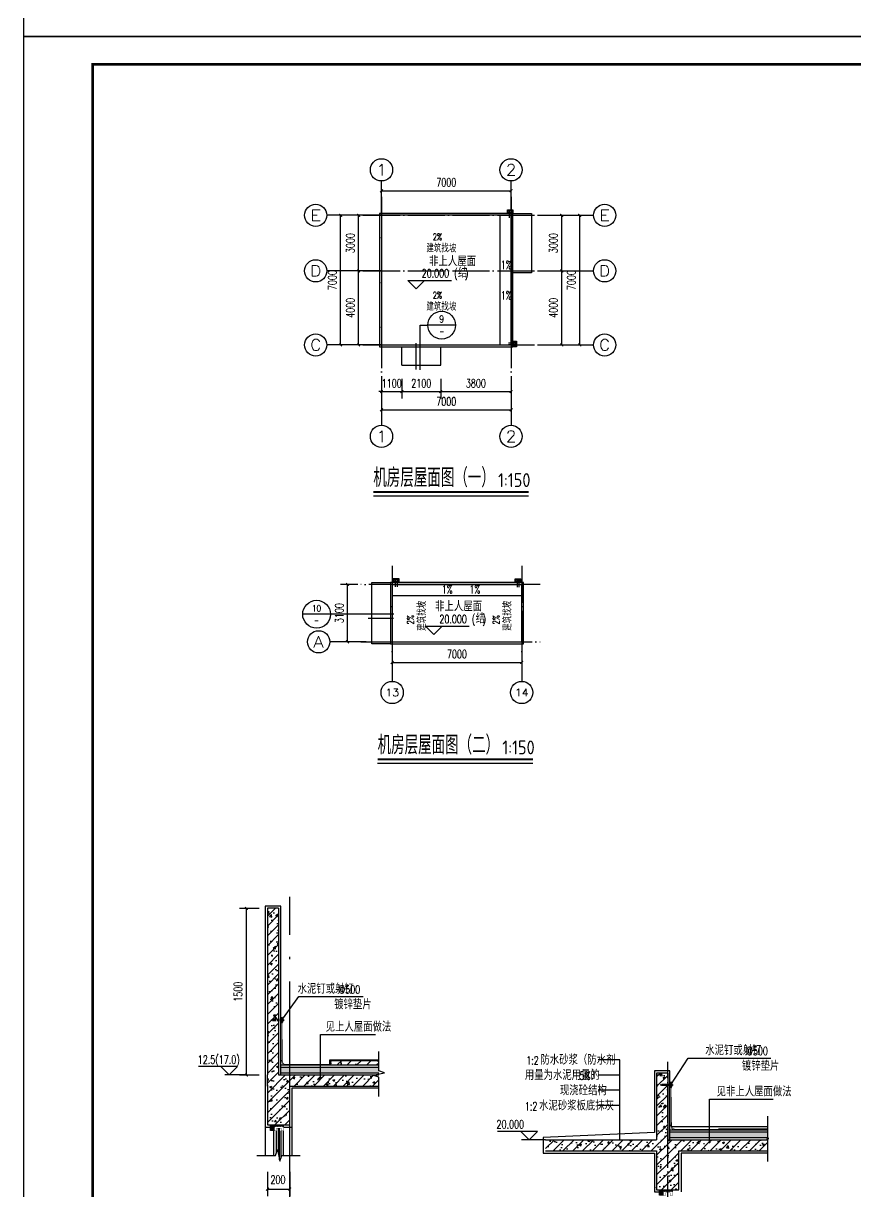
# Model space of a CAD drawing. Extents: x -4747 to 1060961, y -766984 to 396631.
# Drawn here: x 421921 to 466887, y -142889 to -79802 of the extents above; entities that cross this region are included whole.
import ezdxf
from ezdxf.enums import TextEntityAlignment as Align

# ---------------------------------------------------------------- set-up
doc = ezdxf.new("R2010")
doc.units = 0
doc.header["$LTSCALE"] = 1000
doc.header["$MEASUREMENT"] = 0
doc.linetypes.add('DASH', pattern=[0.35, 0.25, -0.1])
doc.linetypes.add('DOTE', pattern=[2.42, 2, -0.2, 0.02, -0.2])
doc.layers.get('0').update_dxf_attribs({"linetype": 'CONTINUOUS'})
doc.layers.get('DEFPOINTS').update_dxf_attribs({"linetype": 'CONTINUOUS'})
for name, color, linetype in [('AXIS', 3, 'CONTINUOUS'), ('AXIS_TEXT', 7, 'CONTINUOUS'), ('DIM_ELEV', 3, 'CONTINUOUS'), ('DIM_IDEN', 3, 'CONTINUOUS'), ('DIM_LEAD', 3, 'CONTINUOUS'), ('DIM_SYMB', 3, 'CONTINUOUS'), ('DOTE', 1, 'DOTE'), ('PUB_DIM', 3, 'CONTINUOUS'), ('PUB_TEXT', 7, 'CONTINUOUS'), ('PUB_TITLE', 4, 'CONTINUOUS'), ('WALL', 6, 'CONTINUOUS'), ('WINDOW', 4, 'CONTINUOUS'), ('做法', 252, 'CONTINUOUS'), ('剖面填充', 147, 'CONTINUOUS'), ('填充', 251, 'CONTINUOUS'), ('屋面', 4, 'CONTINUOUS'), ('详图线条', 9, 'CONTINUOUS'), ('防水', 4, 'CONTINUOUS'), ('雨水管', 2, 'CONTINUOUS')]:
    doc.layers.add(name, color=color, linetype=linetype)
doc.styles.add('_TCH_AXIS', font='COMPLEX', dxfattribs={"bigfont": 'GBCBIG'})
doc.styles.add('_TCH_DIM', font='SIMPLEX', dxfattribs={"bigfont": 'GBCBIG'})
doc.styles.add('_TCH_LABEL', font='COMPLEX', dxfattribs={"bigfont": 'GBCBIG'})
doc.styles.add('DIM_FONT', font='SIMPLEX', dxfattribs={"width": 0.7, "bigfont": 'GBCBIG'})
doc.styles.get("Standard").update_dxf_attribs({"font": 'gbenor.shx', "bigfont": 'gbcbig.shx'})
doc.dimstyles.new('DIMN150', dxfattribs={"dimscale": 1.5, "dimtxt": 300, "dimasz": 100, "dimexe": 250, "dimexo": 300, "dimgap": 150, "dimtad": 1, "dimdec": 0, "dimzin": 0, "dimtxsty": 'DIM_FONT', "dimblk": 'ARCHTICK', "dimcen": 0.09, "dimclrt": 7, "dimazin": 3, "dimtfac": 1, "dimtdec": 0, "dimtix": 1, "dimtmove": 0, "dimatfit": 3, "dimtolj": 1, "dimtzin": 0})
doc.dimstyles.new('DIMN25', dxfattribs={"dimscale": 0.25, "dimtxt": 300, "dimasz": 100, "dimexe": 250, "dimexo": 300, "dimgap": 150, "dimtad": 1, "dimdec": 0, "dimzin": 0, "dimtxsty": 'DIM_FONT', "dimblk": 'ARCHTICK', "dimcen": 0.09, "dimclrt": 7, "dimazin": 3, "dimtfac": 1, "dimtdec": 0, "dimtix": 1, "dimtmove": 0, "dimatfit": 3, "dimtolj": 1, "dimtzin": 0})
pattern_1 = [(45, (-17932813.24, 2147695.75), (-265.165043, 265.165043), []), (50, (-17932813.2, 2147695.75), (1075.890274, -94.128202), [112.5, -1237.5]), (355, (-17932813.2, 2147695.7), (-208.127, 1128.2882), [90, -990]), (100.4514, (-17932723.6, 2147687.9), (867.76407, 1034.159313), [95.610285, -1051.71317]), (46.1842, (-17932813.2, 2147995.7), (1600.86157, -248.27852), [168.75, -1856.25]), (96.6356, (-17932679.8, 2147975), (1401.99406, 1461.1768), [143.41543, -1577.5695]), (351.1842, (-17932813.2, 2147995.7), (1401.99292, 1461.1779), [135, -1485]), (21, (-17932663.2, 2147920.75), (895.36058, -603.928336), [112.5, -1237.5]), (326, (-17932663.2, 2147920.7), (364.973, 1087.72507), [90, -990]), (71.4514, (-17932588.6, 2147870.4), (1260.33394, 483.795745), [95.610285, -1051.71317]), (37.5, (-17932813.24, 2147695.75), (18.239783, 499.340781), [0, -978, 0, -1005, 0, -993.75]), (7.5, (-17932813.24, 2147695.75), (394.604306, 591.617568), [0, -573, 0, -955.5, 0, -378.75]), (327.5, (-17933147.74, 2147695.75), (800.733654, -33.832308), [0, -375, 0, -1170, 0, -1552.5]), (317.5, (-17933297.74, 2147695.75), (874.779254, 150.157473), [0, -487.5, 0, -777, 0, -1102.5])]

# ---------------------------------------------------------------- blocks, each defined once
blk = doc.blocks.new('A$C53222BD9')
at = {"layer": 'PUB_TEXT'}
for p, q in [((0, 200), (0, 0)), ((300, 200), (0, 200)), ((0, 0), (300, 0)), ((270, 170), (30, 170)), ((30, 170), (30, 30)), ((30, 170), (107, 125)), ((30, 30), (107, 75)), ((30, 30), (270, 30)), ((100, 100), (100, 440)), ((193, 125), (270, 170)), ((193, 75), (270, 30)), ((200, 100), (200, 440)), ((270, 30), (270, 170)), ((300, 0), (300, 200))]:
    blk.add_line(p, q, dxfattribs=at)
blk.add_circle((150, 100), 50, dxfattribs=at)
blk = doc.blocks.new('_ARCHTICK')
at = {"color": 0, "linetype": 'BYBLOCK', "const_width": 0.4}
blk.add_lwpolyline([(-0.5, -0.5), (0.5, 0.5)], dxfattribs=at)
blk = doc.blocks.new('*D1636')
at = {"layer": 'DEFPOINTS', "color": 0}
for p in [(95, 561), (295, 561), (295, 330)]:
    blk.add_point(p, dxfattribs=at)
at = {"layer": 'PUB_DIM', "color": 0}
for p, q in [((95, 486), (95, 267)), ((295, 486), (295, 267)), ((95, 330), (295, 330))]:
    blk.add_line(p, q, dxfattribs=at)
at = {"layer": 'PUB_DIM', "color": 0, "xscale": 25, "yscale": 25, "zscale": 25, "rotation": 180}
blk.add_blockref('_ARCHTICK', (95, 330), dxfattribs=at)
at = {"layer": 'PUB_DIM', "color": 0, "xscale": 25, "yscale": 25, "zscale": 25}
blk.add_blockref('_ARCHTICK', (295, 330), dxfattribs=at)
at = {"layer": 'PUB_DIM', "color": 7, "insert": (189, 416), "char_height": 75, "attachment_point": 5, "style": 'DIM_FONT'}
blk.add_mtext('\\A1;200', dxfattribs=at)
blk = doc.blocks.new('*D1637')
at = {"layer": 'DEFPOINTS', "color": 0}
for p in [(-95, 2857), (95, 2857), (95, 1357)]:
    blk.add_point(p, dxfattribs=at)
at = {"layer": 'PUB_DIM', "color": 0}
for p, q in [((20, 2857), (-158, 2857)), ((-95, 1357), (-95, 2857)), ((20, 1357), (-158, 1357))]:
    blk.add_line(p, q, dxfattribs=at)
at = {"layer": 'PUB_DIM', "color": 0, "xscale": 25, "yscale": 25, "zscale": 25}
for p, rotation in [((-95, 2857), 90), ((-95, 1357), 270)]:
    blk.add_blockref('_ARCHTICK', p, dxfattribs=dict(at, rotation=rotation))
at = {"layer": 'PUB_DIM', "color": 7, "insert": (-170, 2107), "char_height": 75, "attachment_point": 5, "rotation": 90, "style": 'DIM_FONT'}
blk.add_mtext('\\A1;1500', dxfattribs=at)
blk = doc.blocks.new('*D757')
at = {"layer": 'DEFPOINTS', "color": 0}
for p in [(441849, -113199), (448849, -113199), (448849, -114312)]:
    blk.add_point(p, dxfattribs=at)
at = {"layer": 'PUB_DIM', "color": 0}
for p, q in [((441849, -113649), (441849, -114687)), ((448849, -113649), (448849, -114687)), ((441849, -114312), (448849, -114312))]:
    blk.add_line(p, q, dxfattribs=at)
at = {"layer": 'PUB_DIM', "color": 0, "xscale": 150, "yscale": 150, "zscale": 150, "rotation": 180}
blk.add_blockref('_ARCHTICK', (441849, -114312), dxfattribs=at)
at = {"layer": 'PUB_DIM', "color": 0, "xscale": 150, "yscale": 150, "zscale": 150}
blk.add_blockref('_ARCHTICK', (448849, -114312), dxfattribs=at)
at = {"layer": 'PUB_DIM', "color": 7, "insert": (445349, -113862), "char_height": 450, "attachment_point": 5, "style": 'DIM_FONT'}
blk.add_mtext('\\A1;7000', dxfattribs=at)
blk = doc.blocks.new('*D758')
at = {"layer": 'DEFPOINTS', "color": 0}
for p in [(439437, -110099), (440437, -110099), (440437, -113199)]:
    blk.add_point(p, dxfattribs=at)
at = {"layer": 'PUB_DIM', "color": 0}
for p, q in [((439987, -110099), (439062, -110099)), ((439437, -113199), (439437, -110099)), ((439987, -113199), (439062, -113199))]:
    blk.add_line(p, q, dxfattribs=at)
at = {"layer": 'PUB_DIM', "color": 0, "xscale": 150, "yscale": 150, "zscale": 150}
for p, rotation in [((439437, -110099), 90), ((439437, -113199), 270)]:
    blk.add_blockref('_ARCHTICK', p, dxfattribs=dict(at, rotation=rotation))
at = {"layer": 'PUB_DIM', "color": 7, "insert": (438987, -111649), "char_height": 450, "attachment_point": 5, "rotation": 90, "style": 'DIM_FONT'}
blk.add_mtext('\\A1;3100', dxfattribs=at)
blk = doc.blocks.new('*D759')
at = {"layer": 'DEFPOINTS', "color": 0}
for p in [(441271, -98539), (442371, -98539), (442371, -99688)]:
    blk.add_point(p, dxfattribs=at)
at = {"layer": 'PUB_DIM', "color": 0}
for p, q in [((441271, -98989), (441271, -100063)), ((442371, -98989), (442371, -100063)), ((441271, -99688), (441121, -99688)), ((441271, -99688), (442371, -99688)), ((442371, -99688), (442521, -99688))]:
    blk.add_line(p, q, dxfattribs=at)
at = {"layer": 'PUB_DIM', "color": 0, "xscale": 150, "yscale": 150, "zscale": 150}
blk.add_blockref('_ARCHTICK', (441271, -99688), dxfattribs=at)
at = {"layer": 'PUB_DIM', "color": 0, "xscale": 150, "yscale": 150, "zscale": 150, "rotation": 180}
blk.add_blockref('_ARCHTICK', (442371, -99688), dxfattribs=at)
at = {"layer": 'PUB_DIM', "color": 7, "insert": (441821, -99238), "char_height": 450, "attachment_point": 5, "style": 'DIM_FONT'}
blk.add_mtext('\\A1;1100', dxfattribs=at)
blk = doc.blocks.new('*D760')
at = {"layer": 'DEFPOINTS', "color": 0}
for p in [(442371, -98539), (444471, -98539), (444471, -99688)]:
    blk.add_point(p, dxfattribs=at)
at = {"layer": 'PUB_DIM', "color": 0}
for p, q in [((442371, -98989), (442371, -100063)), ((444471, -98989), (444471, -100063)), ((442371, -99688), (444471, -99688))]:
    blk.add_line(p, q, dxfattribs=at)
at = {"layer": 'PUB_DIM', "color": 0, "xscale": 150, "yscale": 150, "zscale": 150, "rotation": 180}
blk.add_blockref('_ARCHTICK', (442371, -99688), dxfattribs=at)
at = {"layer": 'PUB_DIM', "color": 0, "xscale": 150, "yscale": 150, "zscale": 150}
blk.add_blockref('_ARCHTICK', (444471, -99688), dxfattribs=at)
at = {"layer": 'PUB_DIM', "color": 7, "insert": (443421, -99238), "char_height": 450, "attachment_point": 5, "style": 'DIM_FONT'}
blk.add_mtext('\\A1;2100', dxfattribs=at)
blk = doc.blocks.new('*D761')
at = {"layer": 'DEFPOINTS', "color": 0}
for p in [(444471, -98539), (448271, -98539), (448271, -99688)]:
    blk.add_point(p, dxfattribs=at)
at = {"layer": 'PUB_DIM', "color": 0}
for p, q in [((444471, -98989), (444471, -100063)), ((448271, -98989), (448271, -100063)), ((444471, -99688), (448271, -99688))]:
    blk.add_line(p, q, dxfattribs=at)
at = {"layer": 'PUB_DIM', "color": 0, "xscale": 150, "yscale": 150, "zscale": 150, "rotation": 180}
blk.add_blockref('_ARCHTICK', (444471, -99688), dxfattribs=at)
at = {"layer": 'PUB_DIM', "color": 0, "xscale": 150, "yscale": 150, "zscale": 150}
blk.add_blockref('_ARCHTICK', (448271, -99688), dxfattribs=at)
at = {"layer": 'PUB_DIM', "color": 7, "insert": (446371, -99238), "char_height": 450, "attachment_point": 5, "style": 'DIM_FONT'}
blk.add_mtext('\\A1;3800', dxfattribs=at)
blk = doc.blocks.new('*D762')
at = {"layer": 'DEFPOINTS', "color": 0}
for p in [(449771, -90167), (451980, -90167), (449771, -97167)]:
    blk.add_point(p, dxfattribs=at)
at = {"layer": 'PUB_DIM', "color": 0}
for p, q in [((450221, -90167), (452355, -90167)), ((451980, -97167), (451980, -90167)), ((450221, -97167), (452355, -97167))]:
    blk.add_line(p, q, dxfattribs=at)
at = {"layer": 'PUB_DIM', "color": 0, "xscale": 150, "yscale": 150, "zscale": 150}
for p, rotation in [((451980, -90167), 90), ((451980, -97167), 270)]:
    blk.add_blockref('_ARCHTICK', p, dxfattribs=dict(at, rotation=rotation))
at = {"layer": 'PUB_DIM', "color": 7, "insert": (451530, -93667), "char_height": 450, "attachment_point": 5, "rotation": 90, "style": 'DIM_FONT'}
blk.add_mtext('\\A1;7000', dxfattribs=at)
blk = doc.blocks.new('*D763')
at = {"layer": 'DEFPOINTS', "color": 0}
for p in [(449771, -90167), (451008, -90167), (449771, -93167)]:
    blk.add_point(p, dxfattribs=at)
at = {"layer": 'PUB_DIM', "color": 0}
for p, q in [((450221, -90167), (451383, -90167)), ((451008, -93167), (451008, -90167)), ((450221, -93167), (451383, -93167))]:
    blk.add_line(p, q, dxfattribs=at)
at = {"layer": 'PUB_DIM', "color": 0, "xscale": 150, "yscale": 150, "zscale": 150}
for p, rotation in [((451008, -90167), 90), ((451008, -93167), 270)]:
    blk.add_blockref('_ARCHTICK', p, dxfattribs=dict(at, rotation=rotation))
at = {"layer": 'PUB_DIM', "color": 7, "insert": (450558, -91667), "char_height": 450, "attachment_point": 5, "rotation": 90, "style": 'DIM_FONT'}
blk.add_mtext('\\A1;3000', dxfattribs=at)
blk = doc.blocks.new('*D764')
at = {"layer": 'DEFPOINTS', "color": 0}
for p in [(449771, -93167), (451008, -93167), (449771, -97167)]:
    blk.add_point(p, dxfattribs=at)
at = {"layer": 'PUB_DIM', "color": 0}
for p, q in [((450221, -93167), (451383, -93167)), ((451008, -97167), (451008, -93167)), ((450221, -97167), (451383, -97167))]:
    blk.add_line(p, q, dxfattribs=at)
at = {"layer": 'PUB_DIM', "color": 0, "xscale": 150, "yscale": 150, "zscale": 150}
for p, rotation in [((451008, -93167), 90), ((451008, -97167), 270)]:
    blk.add_blockref('_ARCHTICK', p, dxfattribs=dict(at, rotation=rotation))
at = {"layer": 'PUB_DIM', "color": 7, "insert": (450558, -95167), "char_height": 450, "attachment_point": 5, "rotation": 90, "style": 'DIM_FONT'}
blk.add_mtext('\\A1;4000', dxfattribs=at)
blk = doc.blocks.new('*D765')
at = {"layer": 'DEFPOINTS', "color": 0}
for p in [(441271, -99344), (448271, -99344), (448271, -100670)]:
    blk.add_point(p, dxfattribs=at)
at = {"layer": 'PUB_DIM', "color": 0}
for p, q in [((441271, -99794), (441271, -101045)), ((448271, -99794), (448271, -101045)), ((441271, -100670), (448271, -100670))]:
    blk.add_line(p, q, dxfattribs=at)
at = {"layer": 'PUB_DIM', "color": 0, "xscale": 150, "yscale": 150, "zscale": 150, "rotation": 180}
blk.add_blockref('_ARCHTICK', (441271, -100670), dxfattribs=at)
at = {"layer": 'PUB_DIM', "color": 0, "xscale": 150, "yscale": 150, "zscale": 150}
blk.add_blockref('_ARCHTICK', (448271, -100670), dxfattribs=at)
at = {"layer": 'PUB_DIM', "color": 7, "insert": (444771, -100220), "char_height": 450, "attachment_point": 5, "style": 'DIM_FONT'}
blk.add_mtext('\\A1;7000', dxfattribs=at)
blk = doc.blocks.new('*D766')
at = {"layer": 'DEFPOINTS', "color": 0}
for p in [(439061, -90167), (441271, -90167), (441271, -97167)]:
    blk.add_point(p, dxfattribs=at)
at = {"layer": 'PUB_DIM', "color": 0}
for p, q in [((440821, -90167), (438686, -90167)), ((439061, -97167), (439061, -90167)), ((440821, -97167), (438686, -97167))]:
    blk.add_line(p, q, dxfattribs=at)
at = {"layer": 'PUB_DIM', "color": 0, "xscale": 150, "yscale": 150, "zscale": 150}
for p, rotation in [((439061, -90167), 90), ((439061, -97167), 270)]:
    blk.add_blockref('_ARCHTICK', p, dxfattribs=dict(at, rotation=rotation))
at = {"layer": 'PUB_DIM', "color": 7, "insert": (438611, -93667), "char_height": 450, "attachment_point": 5, "rotation": 90, "style": 'DIM_FONT'}
blk.add_mtext('\\A1;7000', dxfattribs=at)
blk = doc.blocks.new('*D767')
at = {"layer": 'DEFPOINTS', "color": 0}
for p in [(440034, -90167), (441271, -90167), (441271, -93167)]:
    blk.add_point(p, dxfattribs=at)
at = {"layer": 'PUB_DIM', "color": 0}
for p, q in [((440821, -90167), (439659, -90167)), ((440034, -93167), (440034, -90167)), ((440821, -93167), (439659, -93167))]:
    blk.add_line(p, q, dxfattribs=at)
at = {"layer": 'PUB_DIM', "color": 0, "xscale": 150, "yscale": 150, "zscale": 150}
for p, rotation in [((440034, -90167), 90), ((440034, -93167), 270)]:
    blk.add_blockref('_ARCHTICK', p, dxfattribs=dict(at, rotation=rotation))
at = {"layer": 'PUB_DIM', "color": 7, "insert": (439584, -91667), "char_height": 450, "attachment_point": 5, "rotation": 90, "style": 'DIM_FONT'}
blk.add_mtext('\\A1;3000', dxfattribs=at)
blk = doc.blocks.new('*D768')
at = {"layer": 'DEFPOINTS', "color": 0}
for p in [(440034, -93167), (441271, -93167), (441271, -97167)]:
    blk.add_point(p, dxfattribs=at)
at = {"layer": 'PUB_DIM', "color": 0}
for p, q in [((440821, -93167), (439659, -93167)), ((440034, -97167), (440034, -93167)), ((440821, -97167), (439659, -97167))]:
    blk.add_line(p, q, dxfattribs=at)
at = {"layer": 'PUB_DIM', "color": 0, "xscale": 150, "yscale": 150, "zscale": 150}
for p, rotation in [((440034, -93167), 90), ((440034, -97167), 270)]:
    blk.add_blockref('_ARCHTICK', p, dxfattribs=dict(at, rotation=rotation))
at = {"layer": 'PUB_DIM', "color": 7, "insert": (439584, -95167), "char_height": 450, "attachment_point": 5, "rotation": 90, "style": 'DIM_FONT'}
blk.add_mtext('\\A1;4000', dxfattribs=at)
blk = doc.blocks.new('*D769')
at = {"layer": 'DEFPOINTS', "color": 0}
for p in [(448271, -88840), (441271, -90167), (448271, -90167)]:
    blk.add_point(p, dxfattribs=at)
at = {"layer": 'PUB_DIM', "color": 0}
for p, q in [((441271, -89717), (441271, -88465)), ((441271, -88840), (448271, -88840)), ((448271, -89717), (448271, -88465))]:
    blk.add_line(p, q, dxfattribs=at)
at = {"layer": 'PUB_DIM', "color": 0, "xscale": 150, "yscale": 150, "zscale": 150, "rotation": 180}
blk.add_blockref('_ARCHTICK', (441271, -88840), dxfattribs=at)
at = {"layer": 'PUB_DIM', "color": 0, "xscale": 150, "yscale": 150, "zscale": 150}
blk.add_blockref('_ARCHTICK', (448271, -88840), dxfattribs=at)
at = {"layer": 'PUB_DIM', "color": 7, "insert": (444771, -88390), "char_height": 450, "attachment_point": 5, "style": 'DIM_FONT'}
blk.add_mtext('\\A1;7000', dxfattribs=at)
blk = doc.blocks.new('A$C05FE5A59')
at = {"layer": 'WINDOW'}
h = blk.add_hatch(dxfattribs=at)
h.set_pattern_fill('ANSI37', color=256, scale=75, style=0)
h.set_pattern_definition([(315, (-567460.188, -125989.912), (-6.62912607, -6.62912607), []), (225, (-567460.188, -125989.912), (-6.62912607, 6.62912607), [])])
h.paths.add_polyline_path([(238.7, 907.4), (238.7, 892.4), (192.5, 892.4), (192.5, 907.4)])
h.paths.add_polyline_path([(151.3, 892.4), (151.3, 907.4), (192.5, 907.4), (192.5, 892.4)])
at = {"layer": '剖面填充'}
h = blk.add_hatch(dxfattribs=at)
h.set_pattern_fill('钢筋混凝土', color=256, scale=25, style=0)
h.set_pattern_definition([(45, (-931707.375, 39516.905), (-44.194174, 44.194174), []), (50, (-931707.37, 39516.9), (179.315046, -15.688034), [18.75, -206.25]), (355, (-931707.37, 39516.9), (-34.687833, 188.048033), [15, -165]), (100.4514, (-931692.43, 39515.6), (144.627345, 172.359886), [15.935047, -175.285528]), (46.1842, (-931707.37, 39566.9), (266.81026, -41.379754), [28.125, -309.375]), (96.6356, (-931685.14, 39563.46), (233.66568, 243.52947), [23.90257, -262.92825]), (351.1842, (-931707.37, 39566.9), (233.66549, 243.52965), [22.5, -247.5]), (21, (-931682.37, 39554.4), (149.226763, -100.654723), [18.75, -206.25]), (326, (-931682.37, 39554.4), (60.828833, 181.28751), [15, -165]), (71.4514, (-931669.94, 39546.02), (210.055657, 80.632624), [15.935047, -175.285528]), (37.5, (-931707.375, 39516.905), (3.039964, 83.2234635), [0, -163, 0, -167.5, 0, -165.625]), (7.5, (-931707.375, 39516.905), (65.767384, 98.602928), [0, -95.5, 0, -159.25, 0, -63.125]), (327.5, (-931763.125, 39516.905), (133.455609, -5.638718), [0, -62.5, 0, -195, 0, -258.75]), (317.5, (-931788.12, 39516.9), (145.796542, 25.026246), [0, -81.25, 0, -129.5, 0, -183.75])])
h.paths.add_polyline_path([(195, 2857.4), (95, 2857.4), (95, 1857.4), (95, 1557.4), (95, 1357.4), (95, 1257.4), (95, 907.4), (295, 907.4), (295, 1257.4), (295, 1357.4), (195, 1357.4), (195, 1845.5), (138.7, 1845.5), (128.7, 1850.5), (138.7, 1855.5), (195, 1855.5)])
h.paths.add_polyline_path([(571.5, 1340.3), (571.5, 1357.4), (295, 1357.4), (295, 1257.4), (1096.9, 1257.4), (1096.9, 1338.1), (1043.9, 1357.4), (571.5, 1357.4), (571.5, 1340.3, -1), (571.5, 1330.3, -1)])
h = blk.add_hatch(dxfattribs=at)
h.set_pattern_fill('钢筋混凝土', color=256, scale=25, style=0)
h.set_pattern_definition([(45, (-256845.2, -22182.95), (-44.194174, 44.194174), []), (50, (-256845.2, -22182.95), (179.315046, -15.68803), [18.75, -206.25]), (355, (-256845.2, -22182.95), (-34.68783, 188.04803), [15, -165]), (100.4514, (-256830.26, -22184.26), (144.62735, 172.35989), [15.93505, -175.28553]), (46.1842, (-256845.2, -22132.95), (266.81026, -41.37975), [28.125, -309.375]), (96.6356, (-256822.97, -22136.4), (233.66568, 243.52947), [23.90257, -262.92825]), (351.1842, (-256845.2, -22132.95), (233.6655, 243.52965), [22.5, -247.5]), (21, (-256820.2, -22145.45), (149.22676, -100.65472), [18.75, -206.25]), (326, (-256820.2, -22145.45), (60.82883, 181.28751), [15, -165]), (71.4514, (-256807.77, -22153.84), (210.05566, 80.63262), [15.93505, -175.28553]), (37.5, (-256845.2, -22182.95), (3.039964, 83.223463), [0, -163, 0, -167.5, 0, -165.625]), (7.5, (-256845.2, -22182.95), (65.767384, 98.602928), [0, -95.5, 0, -159.25, 0, -63.125]), (327.5, (-256900.95, -22182.95), (133.455609, -5.638718), [0, -62.5, 0, -195, 0, -258.75]), (317.5, (-256925.95, -22182.95), (145.79654, 25.026246), [0, -81.25, 0, -129.5, 0, -183.75])])
edge = h.paths.add_edge_path()
edge.add_line((1096.9, 1447.4), (1096.9, 1487.4))
edge.add_line((1096.9, 1487.4), (753, 1487.4))
edge.add_line((753, 1487.4), (675, 1485.1))
edge.add_arc((675.6, 1475.1), 10, 93.39017, 180)
edge.add_line((665.6, 1475.1), (665.6, 1459.7))
edge.add_arc((655.6, 1459.7), 10, -89.66556, 0, ccw=False)
edge.add_line((655.7, 1449.7), (655.6, 1449.7))
edge.add_line((655.6, 1449.7), (655.6, 1447.4))
edge.add_line((655.6, 1447.4), (1096.9, 1447.4))
h = blk.add_hatch(dxfattribs=at)
h.set_pattern_fill('HEX', color=256, scale=5, style=0)
h.set_pattern_definition([(0, (-256845.203, -22182.951), (0, 8.24889), [4.7625, -9.525]), (120, (-256845.203, -22182.951), (-7.1437483, -4.124445), [4.7625, -9.525]), (60, (-256840.44, -22182.951), (-7.1437483, 4.124445), [4.7625, -9.525])])
h.paths.add_polyline_path([(1096.9, 1377.4), (1096.9, 1427.4), (215, 1427.4), (215, 1377.4)])
at = {"layer": '填充'}
blk.add_hatch(color=256, dxfattribs=at).paths.add_polyline_path([(121.3, 907.4), (151.3, 907.4), (151.3, 857.4), (121.3, 857.4)])
at = {"layer": '防水'}
blk.add_hatch(color=256, dxfattribs=at).paths.add_polyline_path([(238.6, 1845.5), (234.2, 1845.5), (234.2, 1845.5, 0.0584819), (234.2, 1855.5), (238.6, 1855.5)])
at = {"layer": 'AXIS'}
blk.add_circle((295, 100), 100, dxfattribs=at)
at = {"layer": 'DIM_ELEV'}
for p, q in [((-174, 1432.4), (-525, 1432.4)), ((-249, 1357.4), (-324, 1432.4)), ((-249, 1357.4), (-174, 1432.4))]:
    blk.add_line(p, q, dxfattribs=at)
blk.add_lwpolyline([(-90.5, 1357.4), (-289.8, 1357.4)], dxfattribs=at)
at = {"layer": 'DIM_LEAD'}
for p, q in [((222.9, 1851.4), (377.7, 2063.1)), ((377.7, 2063.1), (955.3, 2063.1)), ((571.5, 1335.3), (571.5, 1721.5)), ((571.5, 1721.5), (1067.4, 1721.5))]:
    blk.add_line(p, q, dxfattribs=at)
at = {"layer": 'DIM_LEAD', "const_width": 10}
for points in [[(220, 1847.4, 1), (225.9, 1855.5, 1)], [(571.5, 1330.3, 1), (571.5, 1340.3, 1)]]:
    blk.add_lwpolyline(points, format="xyb", close=True, dxfattribs=at)
at = {"layer": 'DIM_SYMB'}
blk.add_lwpolyline([(1096.9, 1162.4), (1096.9, 1338.1), (1044.4, 1357.2), (1149.4, 1375.7), (1096.9, 1394.4), (1096.9, 1570.1)], dxfattribs=at)
at = {"layer": 'DIM_SYMB', "linetype": 'BYBLOCK'}
blk.add_lwpolyline([(0, 634), (166.9, 634), (186, 686.5), (204.5, 581.5), (223.1, 634), (390, 634)], dxfattribs=at)
at = {"layer": 'DOTE'}
blk.add_line((295, 200), (295, 2959.4), dxfattribs=at)
at = {"layer": 'WALL'}
for points in [[(195, 2857.4), (95, 2857.4), (95, 1857.4), (95, 1857.4), (95, 1557.4), (95, 1557.4)], [(195, 2857.4), (195, 1357.4)], [(95, 1557.4), (95, 1357.4)], [(95, 1357.4), (95, 1357.4)], [(95, 1257.4), (95, 1357.4)], [(195, 1357.4), (1096.9, 1357.4)], [(195, 1357.4), (295, 1357.4)], [(95, 1257.4), (95, 907.4)], [(95, 1257.4), (95, 907.4), (295, 907.4), (295, 1257.4)], [(95, 1257.4), (95, 1257.4)], [(295, 1257.4), (1096.9, 1257.4)]]:
    blk.add_lwpolyline(points, dxfattribs=at)
at = {"layer": 'WINDOW'}
for p, q in [((151.3, 634), (151.3, 854.5)), ((174.7, 655.4), (174.7, 854.5)), ((192.5, 649.6), (192.5, 877.8)), ((202.2, 594.5), (202.2, 877.8)), ((216.6, 615.6), (216.6, 853.8)), ((238.7, 634), (238.7, 853.8))]:
    blk.add_line(p, q, dxfattribs=at)
at = {"layer": 'WINDOW', "const_width": 2.62}
blk.add_lwpolyline([(151.3, 892.4), (151.3, 854.5), (174.7, 854.5), (174.7, 877.8), (216.6, 877.8), (216.6, 853.8), (238.7, 853.8), (238.7, 892.4), (151.3, 892.4)], dxfattribs=at)
at = {"layer": '做法'}
for p, q in [((151.3, 892.4), (151.3, 907.4)), ((238.7, 892.4), (238.7, 907.4))]:
    blk.add_line(p, q, dxfattribs=at)
at = {"layer": '填充'}
blk.add_lwpolyline([(121.3, 907.4), (151.3, 907.4), (151.3, 857.4), (121.3, 857.4)], close=True, dxfattribs=at)
at = {"layer": '详图线条'}
for points in [[(215, 1357.4), (215, 2877.4), (75, 2877.4), (75, 1837.4), (75, 1837.4), (75, 1422.3)], [(215, 1487.4), (229.9, 1487.4)], [(655.6, 1495.1), (1096.9, 1495.1)], [(655.6, 1447.4), (655.6, 1495.1)], [(655.6, 1487.4), (1096.9, 1487.4)], [(75, 1422.3), (75, 1377.4), (75, 1237.4), (75, 1237.4)], [(215, 1447.4), (1096.9, 1447.4)], [(215, 1447.4), (655.6, 1447.4)], [(215, 1427.4), (1096.9, 1427.4)], [(215, 1427.4), (1096.9, 1427.4)], [(215, 1377.4), (1096.9, 1377.4)], [(1096.9, 1237.4), (315, 1237.4), (315, 887.4)], [(75, 887.4), (75, 634)], [(315, 887.4), (315, 634)]]:
    blk.add_lwpolyline(points, dxfattribs=at)
at = {"layer": '详图线条', "linetype": 'BYBLOCK'}
for points in [[(75, 1237.4), (75, 887.4), (121.3, 887.4)], [(121.3, 887.4), (151.3, 887.4)], [(238.7, 887.4), (315, 887.4)]]:
    blk.add_lwpolyline(points, dxfattribs=at)
at = {"layer": '防水'}
for p, q in [((128.7, 1850.5), (138.7, 1855.5)), ((138.7, 1845.5), (128.7, 1850.5)), ((225, 1823.6), (225, 1877.4)), ((234.2, 1855.5), (234.2, 1845.5)), ((238.6, 1855.5), (238.6, 1845.5))]:
    blk.add_line(p, q, dxfattribs=at)
at = {"layer": '防水', "linetype": 'DASH', "ltscale": 0.1}
for p, q in [((238.6, 1855.5), (138.7, 1855.5)), ((238.6, 1845.5), (138.7, 1845.5))]:
    blk.add_line(p, q, dxfattribs=at)
at = {"layer": '防水', "linetype": 'DASH', "const_width": 5}
for points in [[(1013.5, 1495.1), (675.6, 1485.1, 0.4142136), (665.6, 1475.1), (665.6, 1459.7, -0.4125049), (655.7, 1449.7), (255, 1447.4, -0.4142136), (225, 1477.4), (225, 1877.4)], [(1096.9, 1495.1), (665.6, 1495.1, 0.4142136), (655.6, 1485.1), (655.6, 1462.4, -0.4142136), (645.6, 1452.4), (260, 1452.4, -0.4142136), (230, 1482.4), (225, 1859.3)]]:
    blk.add_lwpolyline(points, format="xyb", dxfattribs=at)
at = {"layer": '防水'}
blk.add_arc((191.6, 1850.5), 42.9, 321.1529, 38.84614, dxfattribs=at)
at = {"layer": 'PUB_TEXT', "style": '_TCH_DIM'}
for s, p in [('水泥钉或射钉', (365.4, 2089.4)), ('镀锌垫片', (695.4, 1949.4)), ('见上人屋面做法', (618.6, 1747.7))]:
    blk.add_text(s, height=84.4, dxfattribs=at).set_placement(p)
at = {"layer": 'PUB_TEXT', "style": '_TCH_DIM', "width": 0.705882}
for s, p in [('@500', (734, 2089.4)), ('12.5(17.0)', (-532.5, 1458.6))]:
    blk.add_text(s, height=74.38, dxfattribs=at).set_placement(p)
at = {"layer": 'PUB_DIM'}
dim = blk.add_aligned_dim(p1=(95, 1357.4), p2=(95, 2857.4), distance=190.1, dimstyle='DIMN25', dxfattribs=at)
dim.commit()
dim.dimension.update_dxf_attribs({"geometry": '*D1637', "text_midpoint": (-170.1, 2107.4)})
dim = blk.add_linear_dim(base=(295, 329.7), p1=(95, 561.1), p2=(295, 561.1), angle=0, dimstyle='DIMN25', dxfattribs=at)
dim.commit()
dim.dimension.update_dxf_attribs({"geometry": '*D1636', "text_midpoint": (188.6, 416), "dimtype": 161})

msp = doc.modelspace()

# ---------------------------------------------------------------- hatches: boundary and pattern name
at = {"layer": 'WINDOW'}
h = msp.add_hatch(dxfattribs=at)
h.set_pattern_fill('ANSI37', color=256, scale=450, style=0)
h.set_pattern_definition([(315, (-2949197.376, -904167.714), (-39.7747564, -39.7747564), []), (225, (-2949197.376, -904167.714), (-39.7747564, 39.7747564), [])])
h.paths.add_polyline_path([(456996.1, -142784), (456996.1, -142874), (456718.7, -142874), (456718.7, -142784)])
h.paths.add_polyline_path([(456471.4, -142874), (456471.4, -142784), (456718.7, -142784), (456718.7, -142874)])
at = {"layer": '剖面填充', "linetype": 'BYBLOCK'}
h = msp.add_hatch(dxfattribs=at)
h.set_pattern_fill('钢筋混凝土', color=256, scale=150, style=0)
h.set_pattern_definition(pattern_1)
h.paths.add_polyline_path([(456733.8, -137155.4), (456395.8, -137155.4), (456335.8, -137125.4), (456395.8, -137095.4), (456733.8, -137095.4), (456733.8, -136484), (456133.8, -136484), (456133.8, -137084), (456133.8, -138884), (456133.8, -140084), (450133.8, -140084), (450133.8, -140684), (456133.8, -140684), (456133.8, -142784), (456733.8, -142784)])
at = {"layer": '剖面填充'}
h = msp.add_hatch(dxfattribs=at)
h.set_pattern_fill('HEX', color=256, scale=30, style=0)
h.set_pattern_definition([(0, (-1085507.463, -281325.95), (0, 49.49334), [28.575, -57.15]), (120, (-1085507.463, -281325.95), (-42.8624898, -24.74667), [28.575, -57.15]), (60, (-1085478.89, -281325.95), (-42.8624898, 24.74667), [28.575, -57.15])])
h.paths.add_polyline_path([(462145, -139964), (462145, -139664), (456853.8, -139664), (456853.8, -139964)])
at = {"layer": '剖面填充', "linetype": 'BYBLOCK'}
h = msp.add_hatch(dxfattribs=at)
h.set_pattern_fill('钢筋混凝土', color=256, scale=150, style=0)
h.set_pattern_definition(pattern_1)
h.paths.add_polyline_path([(462145, -140199.6), (461827.3, -140084), (458993, -140084), (458993, -140186.3, -1), (458993, -140246.3, -1), (458993, -140186.3), (458993, -140084), (456733.8, -140084), (456733.8, -142784), (457333.8, -142784), (457333.8, -140684), (462145, -140684)])
at = {"layer": '填充'}
msp.add_hatch(color=256, dxfattribs=at).paths.add_polyline_path([(456291.4, -142784), (456471.4, -142784), (456471.4, -143084), (456291.4, -143084)])
at = {"layer": '防水'}
msp.add_hatch(color=256, dxfattribs=at).paths.add_polyline_path([(456995.4, -137155.4), (456968.9, -137155.4), (456968.9, -137155.4, 0.0584819), (456968.9, -137095.4), (456995.4, -137095.4)])

# ---------------------------------------------------------------- linework, layer by layer
at = {"layer": 'AXIS'}
for p, q in [((441270.6, -90166.6), (441270.6, -88313.7)), ((448270.6, -90166.6), (448270.6, -88313.7)), ((441270.6, -90166.6), (438318, -90166.6)), ((449770.6, -90166.6), (452723.3, -90166.6)), ((441270.6, -93166.6), (438318, -93166.6)), ((449770.6, -93166.6), (452723.3, -93166.6)), ((441270.6, -97166.6), (438318, -97166.6)), ((449770.6, -97166.6), (452723.3, -97166.6)), ((441270.6, -99652.6), (441270.6, -101505.5)), ((448270.6, -99652.6), (448270.6, -101505.5)), ((440436.7, -113199.5), (438471.2, -113199.5)), ((441848.5, -113199.5), (441848.5, -115334.5)), ((448848.5, -113199.5), (448848.5, -115334.5))]:
    msp.add_line(p, q, dxfattribs=at)
for centre in [(441270.6, -87713.7), (448270.6, -87713.7), (437718, -90166.6), (453323.3, -90166.6), (437718, -93166.6), (453323.3, -93166.6), (437718, -97166.6), (453323.3, -97166.6), (441270.6, -102105.5), (448270.6, -102105.5), (437871.2, -113199.5), (441848.5, -115934.5), (448848.5, -115934.5)]:
    msp.add_circle(centre, 600, dxfattribs=at)
at = {"layer": 'DIM_ELEV'}
for p, q in [((443148.3, -94136), (442698.3, -93686)), ((442698.3, -93686), (445045.8, -93686)), ((443148.3, -94136), (443598.3, -93686)), ((444104.1, -112803), (443654.1, -112353)), ((443654.1, -112353), (446001.6, -112353)), ((444104.1, -112803), (444554.1, -112353))]:
    msp.add_line(p, q, dxfattribs=at)
at = {"layer": 'DIM_ELEV', "linetype": 'BYBLOCK'}
for p, q in [((449704.8, -139634), (447529.8, -139634)), ((449254.8, -140084), (448804.8, -139634)), ((449254.8, -140084), (449704.8, -139634))]:
    msp.add_line(p, q, dxfattribs=at)
msp.add_lwpolyline([(450133.8, -140084), (448828.8, -140084)], dxfattribs=at)
at = {"layer": 'DIM_IDEN'}
for p, q in [((443357, -96098.6), (443772.1, -96098.6)), ((443357, -98508.7), (443357, -96098.6)), ((445272.1, -96098.6), (443772.1, -96098.6)), ((438513, -111707.7), (437013, -111707.7)), ((439560.1, -111707.7), (438513, -111707.7)), ((441931.7, -111707.7), (439560.1, -111707.7))]:
    msp.add_line(p, q, dxfattribs=at)
at = {"layer": 'DIM_IDEN', "const_width": 75}
for points in [[(443132, -98508.7), (443132, -97053.7)], [(441931.7, -111932.7), (440539.6, -111932.7)]]:
    msp.add_lwpolyline(points, dxfattribs=at)
at = {"layer": 'DIM_IDEN'}
for centre in [(444522.1, -96098.6), (437763, -111707.7)]:
    msp.add_circle(centre, 750, dxfattribs=at)
at = {"layer": 'DIM_LEAD'}
for p, q in [((456901.4, -137119.8), (457829.9, -135675)), ((457829.9, -135675), (462300.1, -135675)), ((458993, -140216.3), (458993, -137899.5)), ((458993, -137899.5), (462438.6, -137899.5))]:
    msp.add_line(p, q, dxfattribs=at)
at = {"layer": 'DIM_LEAD', "const_width": 60}
for points in [[(456885.1, -137145, 1), (456917.6, -137094.5, 1)], [(458993, -140246.3, 1), (458993, -140186.3, 1)]]:
    msp.add_lwpolyline(points, format="xyb", close=True, dxfattribs=at)
at = {"layer": 'DIM_SYMB'}
for p, q in [((454144.8, -135768.5), (452976.6, -135768.5)), ((454144.8, -138241.3), (454144.8, -135768.5)), ((454144.8, -136592.8), (452976.6, -136592.8)), ((454144.8, -137417), (452976.6, -137417)), ((454144.8, -138241.3), (452976.6, -138241.3)), ((454144.8, -140084), (454144.8, -138241.3))]:
    msp.add_line(p, q, dxfattribs=at)
for points in [[(447965.2, -92463.6, 0, 0, 0), (447965.2, -91416.9, 120, 0, 0), (447965.2, -90966.9, 0, 0, 0)], [(447965.2, -94869.7, 0, 0, 0), (447965.2, -95916.3, 120, 0, 0), (447965.2, -96366.3, 0, 0, 0)], [(444366.2, -110363.6, 0, 0, 0), (443153.7, -110363.6, 120, 0, 0), (442703.7, -110363.6, 0, 0, 0)], [(446684.3, -110363.6, 0, 0, 0), (447896.9, -110363.6, 120, 0, 0), (448346.9, -110363.6, 0, 0, 0)]]:
    msp.add_lwpolyline(points, format="xyseb", dxfattribs=at)
at = {"layer": 'DIM_SYMB', "linetype": 'BYBLOCK'}
for points in [[(442497, -91640.9, 0, 0, 0), (445681, -91640.9, 96, 0, 0), (446041, -91640.9, 0, 0, 0)], [(442497, -94787, 0, 0, 0), (445681, -94787, 96, 0, 0), (446041, -94787, 0, 0, 0)], [(443146.3, -112934.3, 0, 0, 0), (443146.3, -111111.2, 96, 0, 0), (443146.3, -110751.2, 0, 0, 0)], [(447767.3, -112934.3, 0, 0, 0), (447767.3, -111111.2, 96, 0, 0), (447767.3, -110751.2, 0, 0, 0)]]:
    msp.add_lwpolyline(points, format="xyseb", dxfattribs=at)
at = {"layer": 'DIM_SYMB', "const_width": 105}
for points in [[(440830.5, -105106.2), (449217.8, -105106.2)], [(441060, -119541.3), (449447.3, -119541.3)]]:
    msp.add_lwpolyline(points, dxfattribs=at)
at = {"layer": 'DIM_SYMB'}
for points in [[(440830.5, -105316.2), (449217.8, -105316.2)], [(441060, -119751.3), (449447.3, -119751.3)], [(462145, -141254), (462145, -140059), (462092.5, -140039.9), (462197.5, -140021.4), (462145, -140002.8), (462145, -138807.8)]]:
    msp.add_lwpolyline(points, dxfattribs=at)
at = {"layer": 'DOTE'}
for p, q in [((441270.6, -89166.6), (441270.6, -98989.5)), ((448270.6, -89166.6), (448270.6, -98989.5)), ((440270.6, -90166.6), (450770.6, -90166.6)), ((440270.6, -93166.6), (450770.6, -93166.6)), ((440270.6, -97166.6), (450770.6, -97166.6)), ((441848.5, -109099.5), (441848.5, -114199.5)), ((448848.5, -109099.5), (448848.5, -114199.5)), ((449848.5, -110099.5), (440145.9, -110099.5)), ((440145.9, -113199.5), (449848.5, -113199.5)), ((456733.8, -146447.2), (456733.8, -135872))]:
    msp.add_line(p, q, dxfattribs=at)
at = {"layer": 'PUB_TITLE'}
for points in [[(421920.8, -80514.3), (600270.8, -80514.3), (600270.8, 45635.7), (421920.8, 45635.7)], [(421920.8, -206664.3), (600270.8, -206664.3), (600270.8, -80514.3), (421920.8, -80514.3)]]:
    msp.add_lwpolyline(points, close=True, dxfattribs=at)
at = {"layer": 'PUB_TITLE', "const_width": 150}
msp.add_lwpolyline([(425670.8, -205164.3), (598770.8, -205164.3), (598770.8, -82014.3), (425670.8, -82014.3)], close=True, dxfattribs=at)
at = {"layer": 'WALL'}
for points in [[(456733.8, -136484), (456133.8, -136484), (456133.8, -137084), (456133.8, -137084), (456133.8, -138884), (456133.8, -138884)], [(456733.8, -136484), (456733.8, -140084)], [(456133.8, -138884), (456133.8, -140084)], [(450133.8, -140084), (456133.8, -140084)], [(450133.8, -140684), (456133.8, -140684)], [(456133.8, -140684), (456133.8, -142784)], [(456133.8, -140684), (456133.8, -142784), (457333.8, -142784), (457333.8, -140684)], [(456733.8, -140084), (462145, -140084)], [(456733.8, -140084), (457333.8, -140084)], [(457333.8, -140684), (462145, -140684)]]:
    msp.add_lwpolyline(points, dxfattribs=at)
at = {"layer": 'WINDOW', "const_width": 15.8}
msp.add_lwpolyline([(456471.4, -142874), (456471.4, -143101.4), (456611.7, -143101.4), (456611.7, -142961.2), (456863.4, -142961.2), (456863.4, -143105.2), (456996.1, -143105.2), (456996.1, -142874), (456471.4, -142874)], dxfattribs=at)
at = {"layer": '做法'}
for p, q in [((456471.4, -142874), (456471.4, -142784)), ((456996.1, -142874), (456996.1, -142784))]:
    msp.add_line(p, q, dxfattribs=at)
at = {"layer": '填充'}
msp.add_lwpolyline([(456291.4, -142784), (456471.4, -142784), (456471.4, -143084), (456291.4, -143084)], close=True, dxfattribs=at)
at = {"layer": '屋面'}
for points in [[(441170.6, -97266.6), (448370.6, -97266.6), (448370.6, -90066.6), (441170.6, -90066.6)], [(441270.6, -97166.6), (448270.6, -97166.6), (448270.6, -90166.6), (441270.6, -90166.6)], [(448948.5, -109999.5), (441748.5, -109999.5), (441748.5, -113299.5), (448948.5, -113299.5)], [(448848.5, -110099.5), (441848.5, -110099.5), (441848.5, -113199.5), (448848.5, -113199.5)]]:
    msp.add_lwpolyline(points, close=True, dxfattribs=at)
for points in [[(447670.6, -90166.6), (447670.6, -97166.6)], [(448270.6, -90166.6), (448270.6, -97166.6)], [(448370.6, -90066.6), (449370.6, -90066.6), (449370.6, -93266.6), (448370.6, -93266.6)], [(442370.6, -98266.6), (442370.6, -97266.6)], [(444470.6, -98266.6), (444470.6, -97266.6)], [(442370.6, -98266.6), (444470.6, -98266.6)], [(441748.5, -113299.5), (440748.5, -113299.5), (440748.5, -109999.5), (441748.5, -109999.5)], [(441848.5, -110099.5), (448848.5, -110099.5)], [(441848.5, -110699.5), (448848.5, -110699.5)]]:
    msp.add_lwpolyline(points, dxfattribs=at)
at = {"layer": '详图线条'}
for points in [[(456853.8, -140084), (456853.8, -136364), (456013.8, -136364), (456013.8, -137204), (456013.8, -137204), (456013.8, -139694.5)], [(456853.8, -139304), (456943.4, -139304)], [(456949.2, -139377.8), (462145, -139377.8)], [(456013.8, -139694.5), (450013.8, -139964), (450013.8, -140804), (456013.8, -140804)], [(456853.8, -139544), (462145, -139544)], [(456853.8, -139544), (459497.5, -139544)], [(456853.8, -139664), (462145, -139664)], [(456853.8, -139664), (462145, -139664)], [(456853.8, -139964), (462145, -139964)], [(459497.5, -139497.8), (462145, -139497.8)], [(459497.5, -139544), (459497.5, -139497.8)], [(459497.5, -139544), (462145, -139544)], [(462145, -140804), (457453.8, -140804), (457453.8, -142904)]]:
    msp.add_lwpolyline(points, dxfattribs=at)
at = {"layer": '详图线条', "linetype": 'BYBLOCK'}
msp.add_lwpolyline([(456013.8, -140804), (456013.8, -142904), (456291.4, -142904)], dxfattribs=at)
at = {"layer": '防水'}
for p, q in [((456335.8, -137125.4), (456395.8, -137095.4)), ((456395.8, -137155.4), (456335.8, -137125.4)), ((456913.8, -137286.8), (456913.8, -136964)), ((456968.9, -137095.4), (456968.9, -137155.4)), ((456995.4, -137095.4), (456995.4, -137155.4))]:
    msp.add_line(p, q, dxfattribs=at)
at = {"layer": '防水', "linetype": 'DASH', "ltscale": 0.1}
for p, q in [((456995.4, -137095.4), (456395.8, -137095.4)), ((456995.4, -137155.4), (456395.8, -137155.4))]:
    msp.add_line(p, q, dxfattribs=at)
at = {"layer": '防水', "linetype": 'DASH', "const_width": 30}
for points in [[(459499.4, -139544, -0.0279218), (459499.4, -139544), (457093.8, -139544, -0.4142136), (456913.8, -139364), (456913.8, -136964)], [(459437.5, -139514), (457123.8, -139514, -0.4142136), (456943.8, -139334), (456913.8, -137072.2)], [(462145, -139497.8), (459557.5, -139497.8, 0.0542742), (459437.5, -139514, 0.0293823)], [(461645, -139497.8), (459499.4, -139544, 0.0129755), (459499.4, -139544, 0.0129755)]]:
    msp.add_lwpolyline(points, format="xyb", dxfattribs=at)
at = {"layer": '防水'}
msp.add_arc((456713.3, -137125.4), 257.3, 321.152899, 38.846136, dxfattribs=at)

# ---------------------------------------------------------------- block references
at = {"layer": '剖面填充', "xscale": 6, "yscale": 6, "zscale": 6}
msp.add_blockref('A$C05FE5A59', (434542.4, -144734.6), dxfattribs=at)
at = {"layer": '雨水管', "xscale": -1}
for p, rotation in [((448070.6, -89866.6), 180), ((448570.7, -96966.6), 90), ((441909.6, -109783.6), 180), ((448493.1, -109799.5), 180)]:
    msp.add_blockref('A$C53222BD9', p, dxfattribs=dict(at, rotation=rotation))

# ---------------------------------------------------------------- texts
at = {"layer": 'AXIS_TEXT', "style": '_TCH_AXIS'}
for s, height, width, p, p2 in [('1', 612, 2.211009, (440983, -88019.7), (441558.3, -88019.7)), ('2', 612, 1.395753, (447983, -88019.7), (448558.3, -88019.7)), ('E', 597.8, 1.306368, (437423, -90465.5), (438013.1, -90465.5)), ('E', 597.8, 1.306368, (453028.2, -90465.5), (453618.3, -90465.5)), ('D', 584, 1.288493, (437416.2, -93458.6), (438019.9, -93458.6)), ('D', 584, 1.288493, (453021.4, -93458.6), (453625.1, -93458.6)), ('C', 613.3, 1.299085, (437431.1, -97473.3), (438005, -97473.3)), ('C', 613.3, 1.299085, (453036.3, -97473.3), (453610.2, -97473.3)), ('1', 612, 2.211009, (440983, -102411.5), (441558.3, -102411.5)), ('2', 612, 1.395753, (447983, -102411.5), (448558.3, -102411.5)), ('A', 612, 1.12093, (437583.6, -113505.5), (438158.9, -113505.5)), ('13', 394.42, 1.280212, (441477.7, -116131.7), (442219.3, -116131.7)), ('14', 400.97, 1.223531, (448479.4, -116135), (449217.6, -116135))]:
    msp.add_text(s, height=height, dxfattribs=dict(at, width=width)).set_placement(p, p2, align=Align.FIT)
at = {"layer": 'PUB_TEXT', "linetype": 'BYBLOCK', "style": '_TCH_DIM', "width": 0.705882}
for s, height, p in [('2%%%', 357, (444041, -91514.9)), ('2%%%', 357, (444041, -94661)), ('20.000', 446.25, (447484.8, -139476.5))]:
    msp.add_text(s, height=height, dxfattribs=at).set_placement(p)
at = {"layer": 'PUB_TEXT', "linetype": 'BYBLOCK', "style": '_TCH_DIM'}
for p in [(443697.1, -92163.6), (443697.1, -95309.7)]:
    msp.add_text('建筑找坡', height=405.11, dxfattribs=at).set_placement(p)
at = {"layer": 'PUB_TEXT'}
for s, height, p in [('非上人屋面', 508.64, (443839.2, -92908.3)), ('机房层屋面图（一）', 1012.77, (440830.5, -104840.3)), ('1:150', 750, (447567.3, -104840.3)), ('非上人屋面', 508.64, (444162.7, -111542)), ('机房层屋面图（二）', 1012.77, (441060, -119275.5)), ('1:150', 750, (447796.8, -119275.5))]:
    msp.add_text(s, height=height, dxfattribs=at).set_placement(p)
at = {"layer": 'PUB_TEXT', "style": '_TCH_DIM', "width": 0.705882}
for s, height, p in [('1%%%', 446.25, (447710.2, -93067.3)), ('20.000', 446.25, (443440.8, -93528.5)), ('(', 446.2, (445195.8, -93528.5)), (')', 446.2, (445774.4, -93528.5)), ('1%%%', 446.25, (447710.2, -94712.2)), ('1%%%', 446.25, (444523.7, -110586.7)), ('1%%%', 446.25, (446016.8, -110586.7)), ('(', 446.2, (446151.6, -112195.5)), (')', 446.2, (446730.2, -112195.5)), ('20.000', 446.25, (444396.6, -112195.5)), ('1:2', 446.25, (449091, -136031)), ('@500', 446.25, (460972.6, -135517.5)), ('5%', 446.25, (451964.3, -136855.3)), ('1:2', 446.25, (449018.4, -138503.8))]:
    msp.add_text(s, height=height, dxfattribs=at).set_placement(p)
at = {"layer": 'PUB_TEXT', "style": '_TCH_DIM'}
for s, height, p in [('结', 506.4, (445405.8, -93528.5)), ('结', 506.4, (446361.6, -112195.5)), ('水泥钉或射钉', 506.38, (458760.9, -135517.5)), ('防水砂浆（防水剂', 506.38, (449856, -136031)), ('镀锌垫片', 506.38, (460740.7, -136357.5)), ('用量为水泥用量的', 506.38, (449015.4, -136855.3)), ('）', 506.4, (452594.3, -136855.3)), ('现浇砼结构', 506.38, (450911.5, -137679.5)), ('见非上人屋面做法', 506.38, (459376.9, -137742)), ('水泥砂浆板底抹灰', 506.38, (449783.4, -138503.8))]:
    msp.add_text(s, height=height, dxfattribs=at).set_placement(p)
at = {"layer": 'PUB_TEXT', "style": '_TCH_LABEL'}
for s, height, p, p2 in [('9', 391.5, (444391.6, -95959.8), (444652.6, -95959.8)), ('10', 346.49, (437523.7, -111561.9), (438002.2, -111561.9))]:
    msp.add_text(s, height=height, dxfattribs=at).set_placement(p, p2, align=Align.FIT)
at = {"layer": 'PUB_TEXT', "style": '_TCH_LABEL', "width": 0.777778}
for p, p2 in [((444391.6, -96628.9), (444652.6, -96628.9)), ((437632.5, -112238), (437893.5, -112238))]:
    msp.add_text('-', height=391.5, dxfattribs=at).set_placement(p, p2, align=Align.FIT)
at = {"layer": 'PUB_TEXT', "linetype": 'BYBLOCK', "style": '_TCH_DIM'}
for p in [(443668.9, -112603.1), (448290, -112603.1)]:
    msp.add_text('建筑找坡', height=405.11, rotation=90, dxfattribs=at).set_placement(p)
at = {"layer": 'PUB_TEXT', "linetype": 'BYBLOCK', "style": '_TCH_DIM', "width": 0.705882}
for p in [(443020.3, -112259.2), (447641.3, -112259.2)]:
    msp.add_text('2%%%', height=357, rotation=90, dxfattribs=at).set_placement(p)

# ---------------------------------------------------------------- dimensions: what is measured, and where the dimension line sits
at = {"layer": 'PUB_DIM'}
for p1, p2, distance, picture, middle in [((441270.6, -90166.6), (448270.6, -90166.6), 1326.2, '*D769', (444770.6, -88390.4)), ((441270.6, -97166.6), (441270.6, -90166.6), 2209.5, '*D766', (438611.2, -93666.6)), ((441270.6, -93166.6), (441270.6, -90166.6), 1237.1, '*D767', (439583.5, -91666.6)), ((449770.6, -97166.6), (449770.6, -90166.6), -2209.5, '*D762', (451530.1, -93666.6)), ((449770.6, -93166.6), (449770.6, -90166.6), -1237.1, '*D763', (450557.8, -91666.6)), ((441270.6, -97166.6), (441270.6, -93166.6), 1237.1, '*D768', (439583.5, -95166.6)), ((449770.6, -97166.6), (449770.6, -93166.6), -1237.1, '*D764', (450557.8, -95166.6)), ((441270.6, -98539.5), (442370.6, -98539.5), -1148.6, '*D759', (441820.6, -99238.1)), ((442370.6, -98539.5), (444470.6, -98539.5), -1148.6, '*D760', (443420.6, -99238.1)), ((444470.6, -98539.5), (448270.6, -98539.5), -1148.6, '*D761', (446370.6, -99238.1)), ((441270.6, -99344.1), (448270.6, -99344.1), -1326.2, '*D765', (444770.6, -100220.4)), ((440436.7, -113199.5), (440436.7, -110099.5), 1000.1, '*D758', (438986.6, -111649.5)), ((441848.5, -113199.5), (448848.5, -113199.5), -1112.8, '*D757', (445348.5, -113862.3))]:
    dim = msp.add_aligned_dim(p1=p1, p2=p2, distance=distance, dimstyle='DIMN150', dxfattribs=at)
    dim.commit()
    dim.dimension.update_dxf_attribs({"geometry": picture, "text_midpoint": middle})

doc.saveas('drawing.dxf')
